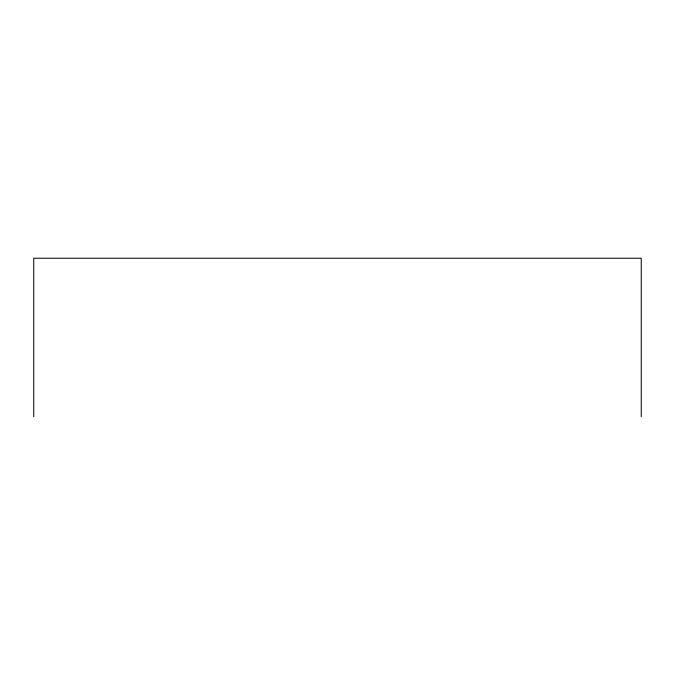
<?xml version="1.0" encoding="UTF-8"?>
<svg xmlns="http://www.w3.org/2000/svg" width="675" height="675" viewBox="0 0 675 675"><rect width="100%" height="100%" fill="white"/><g stroke="black" fill="none" stroke-linecap="round" stroke-linejoin="round"><path stroke-width="1.01" d="M641.25 416.762L641.25 258.238L33.75 258.238L33.75 416.762"/></g></svg>
